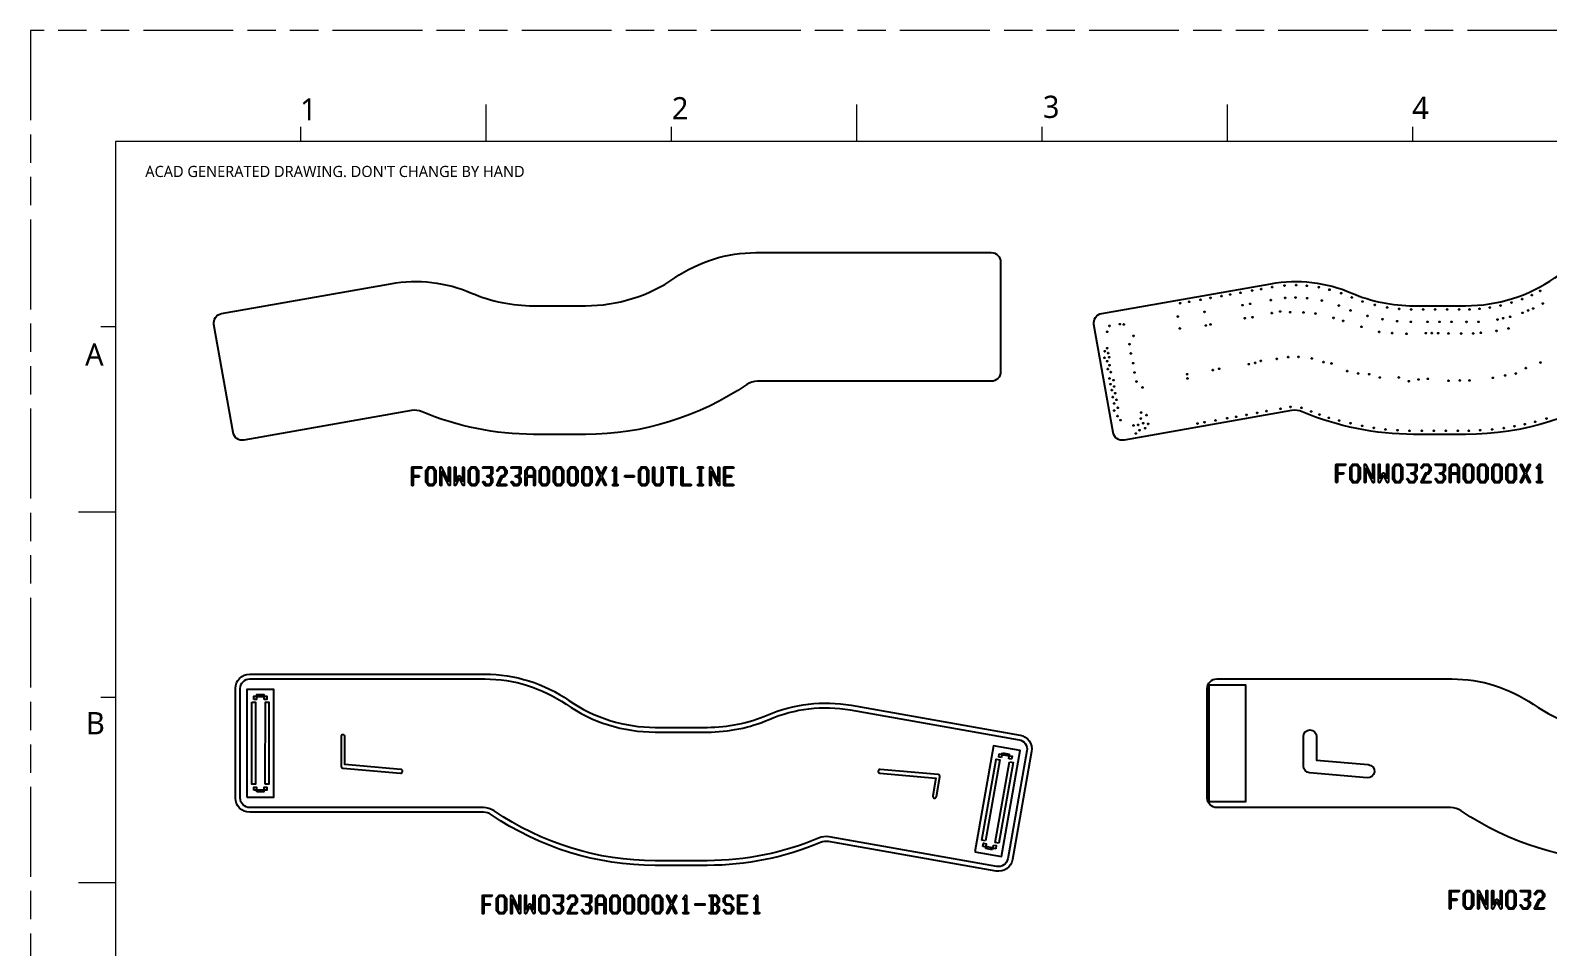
# Model space of a CAD drawing. Extents: x 3103 to 3424, y -52 to 175.
# Drawn here: x 3102.8 to 3263.3, y 78 to 174.9 of the extents above; entities that cross this region are included whole.
import ezdxf

# ---------------------------------------------------------------- set-up
doc = ezdxf.new("R2010")
doc.units = 0
doc.linetypes.add('PHANTOM', pattern=[29.5, 9.5, -1.5, 3, -1.5, 3, -1.5, 9.5])
doc.layers.get('0').update_dxf_attribs({"lineweight": 5})
doc.layers.add('0PAPERF', color=2, linetype='PHANTOM', lineweight=5, plot=False)
doc.layers.add('DIM', color=3, linetype='Continuous', lineweight=5)
doc.layers.add('尺寸線', color=3, linetype='Continuous', lineweight=5)
for name, color, linetype in [('gbr-dxf_layer0', 7, 'Continuous'), ('gbr-outline-dxf_layer1', 2, 'Continuous'), ('鵬鼎', 5, 'Continuous')]:
    doc.layers.add(name, color=color, linetype=linetype)
doc.styles.get("Standard").update_dxf_attribs({"font": 'txt.shx'})

msp = doc.modelspace()

# ---------------------------------------------------------------- linework, layer by layer
for p, q in [((3151.02, 163.11), (3151.02, 167.03)), ((3190.21, 163.11), (3190.21, 167.03)), ((3229.41, 163.11), (3229.41, 167.03)), ((3131.43, 163.11), (3131.43, 164.68)), ((3170.62, 163.11), (3170.62, 164.68)), ((3209.81, 163.11), (3209.81, 164.68)), ((3111.83, 163.11), (3111.83, -46.17)), ((3414.39, 163.11), (3111.83, 163.11)), ((3111.83, 143.51), (3110.27, 143.51)), ((3111.83, 123.92), (3107.91, 123.92)), ((3111.83, 104.32), (3110.27, 104.32)), ((3111.83, 84.73), (3107.91, 84.73))]:
    msp.add_line(p, q)
at = {"color": 0}
msp.add_line((3249, 163.11), (3249, 164.68), dxfattribs=at)
at = {"layer": '0PAPERF'}
for p, q in [((3424.27, 174.87), (3102.82, 174.87)), ((3102.82, 174.87), (3102.82, -52.44))]:
    msp.add_line(p, q, dxfattribs=at)
at = {"layer": 'gbr-dxf_layer0'}
for p, q in [((3205.21, 98.03), (3205.27, 98.37)), ((3205.48, 97.98), (3205.21, 98.03)), ((3205.59, 98.37), (3205.61, 98.47)), ((3203.43, 89.24), (3204.94, 97.78)), ((3204.84, 88.99), (3206.35, 97.53)), ((3203.81, 89.17), (3203.43, 89.24)), ((3203.54, 88.57), (3203.6, 88.91)), ((3204.54, 88.23), (3203.83, 88.36)), ((3204.63, 88.46), (3204.67, 88.72))]:
    msp.add_line(p, q, dxfattribs=at)
at = {"layer": 'gbr-dxf_layer0', "linetype": 'Continuous'}
for points in [[(3143.15, 126.8), (3143.15, 128.64, -0.414239), (3143.22, 128.71), (3144.12, 128.71, -1), (3144.12, 128.56), (3143.3, 128.56), (3143.3, 127.79), (3143.89, 127.79, -1), (3143.89, 127.64), (3143.3, 127.64), (3143.3, 126.8, -1)], [(3144.65, 127.11), (3144.65, 128.33, -0.159612), (3144.66, 128.37), (3144.89, 128.68, -0.240361), (3144.95, 128.71), (3145.39, 128.71, -0.240361), (3145.46, 128.68), (3145.68, 128.37, -0.159612), (3145.69, 128.33), (3145.69, 127.11, -0.159612), (3145.68, 127.06), (3145.46, 126.76, -0.240361), (3145.39, 126.72), (3144.95, 126.72, -0.240361), (3144.89, 126.76), (3144.66, 127.06, -0.159612)], [(3149.15, 127.11), (3149.15, 128.33, -0.159612), (3149.16, 128.37), (3149.39, 128.68, -0.240361), (3149.45, 128.71), (3149.89, 128.71, -0.240361), (3149.96, 128.68), (3150.18, 128.37, -0.159612), (3150.19, 128.33), (3150.19, 127.11, -0.159612), (3150.18, 127.06), (3149.96, 126.76, -0.240361), (3149.89, 126.72), (3149.45, 126.72, -0.240361), (3149.39, 126.76), (3149.16, 127.06, -0.159612)], [(3150.66, 127.06, -1), (3150.79, 127.15), (3150.99, 126.88), (3151.36, 126.88), (3151.54, 127.13), (3151.54, 127.39), (3151.36, 127.64), (3151.17, 127.64, -1), (3151.17, 127.79), (3151.36, 127.79), (3151.54, 128.05), (3151.54, 128.56), (3150.72, 128.56, -1), (3150.72, 128.71), (3151.62, 128.71, -0.414239), (3151.69, 128.64), (3151.69, 128.02, -0.159612), (3151.68, 127.98), (3151.49, 127.72), (3151.68, 127.46, -0.159612), (3151.69, 127.41), (3151.69, 127.11, -0.159612), (3151.68, 127.06), (3151.46, 126.76, -0.240361), (3151.39, 126.72), (3150.95, 126.72, -0.240361), (3150.89, 126.76)], [(3153.66, 127.06, -1), (3153.79, 127.15), (3153.99, 126.88), (3154.36, 126.88), (3154.54, 127.13), (3154.54, 127.39), (3154.36, 127.64), (3154.17, 127.64, -1), (3154.17, 127.79), (3154.36, 127.79), (3154.54, 128.05), (3154.54, 128.56), (3153.72, 128.56, -1), (3153.72, 128.71), (3154.62, 128.71, -0.414239), (3154.69, 128.64), (3154.69, 128.02, -0.159612), (3154.68, 127.98), (3154.49, 127.72), (3154.68, 127.46, -0.159612), (3154.69, 127.41), (3154.69, 127.11, -0.159612), (3154.68, 127.06), (3154.46, 126.76, -0.240361), (3154.39, 126.72), (3153.95, 126.72, -0.240361), (3153.89, 126.76)], [(3155.15, 126.8), (3155.15, 128.33, -0.159612), (3155.16, 128.37), (3155.39, 128.68, -0.240361), (3155.45, 128.71), (3155.89, 128.71, -0.240361), (3155.96, 128.68), (3156.18, 128.37, -0.159612), (3156.19, 128.33), (3156.19, 126.8, -1), (3156.04, 126.8), (3156.04, 127.64), (3155.3, 127.64), (3155.3, 126.8, -1)], [(3156.65, 127.11), (3156.65, 128.33, -0.159612), (3156.66, 128.37), (3156.89, 128.68, -0.240361), (3156.95, 128.71), (3157.39, 128.71, -0.240361), (3157.46, 128.68), (3157.68, 128.37, -0.159612), (3157.69, 128.33), (3157.69, 127.11, -0.159612), (3157.68, 127.06), (3157.46, 126.76, -0.240361), (3157.39, 126.72), (3156.95, 126.72, -0.240361), (3156.89, 126.76), (3156.66, 127.06, -0.159612)], [(3158.15, 127.11), (3158.15, 128.33, -0.159612), (3158.16, 128.37), (3158.39, 128.68, -0.240361), (3158.45, 128.71), (3158.89, 128.71, -0.240361), (3158.96, 128.68), (3159.18, 128.37, -0.159612), (3159.19, 128.33), (3159.19, 127.11, -0.159612), (3159.18, 127.06), (3158.96, 126.76, -0.240361), (3158.89, 126.72), (3158.45, 126.72, -0.240361), (3158.39, 126.76), (3158.16, 127.06, -0.159612)], [(3159.65, 127.11), (3159.65, 128.33, -0.159612), (3159.66, 128.37), (3159.89, 128.68, -0.240361), (3159.95, 128.71), (3160.39, 128.71, -0.240361), (3160.46, 128.68), (3160.68, 128.37, -0.159612), (3160.69, 128.33), (3160.69, 127.11, -0.159612), (3160.68, 127.06), (3160.46, 126.76, -0.240361), (3160.39, 126.72), (3159.95, 126.72, -0.240361), (3159.89, 126.76), (3159.66, 127.06, -0.159612)], [(3161.15, 127.11), (3161.15, 128.33, -0.159612), (3161.16, 128.37), (3161.39, 128.68, -0.240361), (3161.45, 128.71), (3161.89, 128.71, -0.240361), (3161.96, 128.68), (3162.18, 128.37, -0.159612), (3162.19, 128.33), (3162.19, 127.11, -0.159612), (3162.18, 127.06), (3161.96, 126.76, -0.240361), (3161.89, 126.72), (3161.45, 126.72, -0.240361), (3161.39, 126.76), (3161.16, 127.06, -0.159612)], [(3167.15, 127.11), (3167.15, 128.33, -0.159612), (3167.16, 128.37), (3167.39, 128.68, -0.240361), (3167.45, 128.71), (3167.89, 128.71, -0.240361), (3167.96, 128.68), (3168.18, 128.37, -0.159612), (3168.19, 128.33), (3168.19, 127.11, -0.159612), (3168.18, 127.06), (3167.96, 126.76, -0.240361), (3167.89, 126.72), (3167.45, 126.72, -0.240361), (3167.39, 126.76), (3167.16, 127.06, -0.159612)], [(3168.65, 127.11), (3168.65, 128.64, -1), (3168.8, 128.64), (3168.8, 127.13), (3168.99, 126.88), (3169.36, 126.88), (3169.54, 127.13), (3169.54, 128.64, -1), (3169.69, 128.64), (3169.69, 127.11, -0.159612), (3169.68, 127.06), (3169.46, 126.76, -0.240361), (3169.39, 126.72), (3168.95, 126.72, -0.240361), (3168.89, 126.76), (3168.66, 127.06, -0.159612)], [(3170.22, 128.56, -1), (3170.22, 128.71), (3171.12, 128.71, -1), (3171.12, 128.56), (3170.75, 128.56), (3170.75, 126.8, -1), (3170.59, 126.8), (3170.59, 128.56)], [(3171.65, 126.8), (3171.65, 128.64, -1), (3171.8, 128.64), (3171.8, 126.88), (3172.62, 126.88, -1), (3172.62, 126.72), (3171.72, 126.72, -0.414239)], [(3173.45, 126.72, -1), (3173.45, 126.88), (3173.59, 126.88), (3173.59, 128.56), (3173.45, 128.56, -1), (3173.45, 128.71), (3173.89, 128.71, -1), (3173.89, 128.56), (3173.75, 128.56), (3173.75, 126.88), (3173.89, 126.88, -1), (3173.89, 126.72)], [(3176.15, 126.8), (3176.15, 128.64, -0.414239), (3176.22, 128.71), (3177.12, 128.71, -1), (3177.12, 128.56), (3176.3, 128.56), (3176.3, 127.79), (3176.89, 127.79, -1), (3176.89, 127.64), (3176.3, 127.64), (3176.3, 126.88), (3177.12, 126.88, -1), (3177.12, 126.72), (3176.22, 126.72, -0.414239)], [(3240.87, 127.1), (3240.87, 128.94, -0.414239), (3240.94, 129.01), (3241.83, 129.01, -1), (3241.83, 128.86), (3241.02, 128.86), (3241.02, 128.09), (3241.61, 128.09, -1), (3241.61, 127.94), (3241.02, 127.94), (3241.02, 127.1, -1)], [(3242.37, 127.41), (3242.37, 128.63, -0.159612), (3242.38, 128.67), (3242.6, 128.98, -0.240361), (3242.66, 129.01), (3243.11, 129.01, -0.240361), (3243.17, 128.98), (3243.4, 128.67, -0.159612), (3243.41, 128.63), (3243.41, 127.41, -0.159612), (3243.4, 127.36), (3243.17, 127.06, -0.240361), (3243.11, 127.02), (3242.66, 127.02, -0.240361), (3242.6, 127.06), (3242.38, 127.36, -0.159612)], [(3246.87, 127.41), (3246.87, 128.63, -0.159612), (3246.88, 128.67), (3247.1, 128.98, -0.240361), (3247.16, 129.01), (3247.61, 129.01, -0.240361), (3247.67, 128.98), (3247.9, 128.67, -0.159612), (3247.91, 128.63), (3247.91, 127.41, -0.159612), (3247.9, 127.36), (3247.67, 127.06, -0.240361), (3247.61, 127.02), (3247.16, 127.02, -0.240361), (3247.1, 127.06), (3246.88, 127.36, -0.159612)], [(3248.38, 127.36, -1), (3248.5, 127.45), (3248.7, 127.18), (3249.07, 127.18), (3249.26, 127.43), (3249.26, 127.69), (3249.07, 127.94), (3248.89, 127.94, -1), (3248.89, 128.09), (3249.07, 128.09), (3249.26, 128.35), (3249.26, 128.86), (3248.44, 128.86, -1), (3248.44, 129.01), (3249.33, 129.01, -0.414239), (3249.41, 128.94), (3249.41, 128.32, -0.159612), (3249.4, 128.28), (3249.2, 128.02), (3249.4, 127.76, -0.159612), (3249.41, 127.71), (3249.41, 127.41, -0.159612), (3249.4, 127.36), (3249.17, 127.06, -0.240361), (3249.11, 127.02), (3248.66, 127.02, -0.240361), (3248.6, 127.06)], [(3251.38, 127.36, -1), (3251.5, 127.45), (3251.7, 127.18), (3252.07, 127.18), (3252.26, 127.43), (3252.26, 127.69), (3252.07, 127.94), (3251.89, 127.94, -1), (3251.89, 128.09), (3252.07, 128.09), (3252.26, 128.35), (3252.26, 128.86), (3251.44, 128.86, -1), (3251.44, 129.01), (3252.33, 129.01, -0.414239), (3252.41, 128.94), (3252.41, 128.32, -0.159612), (3252.4, 128.28), (3252.2, 128.02), (3252.4, 127.76, -0.159612), (3252.41, 127.71), (3252.41, 127.41, -0.159612), (3252.4, 127.36), (3252.17, 127.06, -0.240361), (3252.11, 127.02), (3251.66, 127.02, -0.240361), (3251.6, 127.06)], [(3252.87, 127.1), (3252.87, 128.63, -0.159612), (3252.88, 128.67), (3253.1, 128.98, -0.240361), (3253.16, 129.01), (3253.61, 129.01, -0.240361), (3253.67, 128.98), (3253.9, 128.67, -0.159612), (3253.91, 128.63), (3253.91, 127.1, -1), (3253.76, 127.1), (3253.76, 127.94), (3253.02, 127.94), (3253.02, 127.1, -1)], [(3254.37, 127.41), (3254.37, 128.63, -0.159612), (3254.38, 128.67), (3254.6, 128.98, -0.240361), (3254.66, 129.01), (3255.11, 129.01, -0.240361), (3255.17, 128.98), (3255.4, 128.67, -0.159612), (3255.41, 128.63), (3255.41, 127.41, -0.159612), (3255.4, 127.36), (3255.17, 127.06, -0.240361), (3255.11, 127.02), (3254.66, 127.02, -0.240361), (3254.6, 127.06), (3254.38, 127.36, -0.159612)], [(3255.87, 127.41), (3255.87, 128.63, -0.159612), (3255.88, 128.67), (3256.1, 128.98, -0.240361), (3256.16, 129.01), (3256.61, 129.01, -0.240361), (3256.67, 128.98), (3256.9, 128.67, -0.159612), (3256.91, 128.63), (3256.91, 127.41, -0.159612), (3256.9, 127.36), (3256.67, 127.06, -0.240361), (3256.61, 127.02), (3256.16, 127.02, -0.240361), (3256.1, 127.06), (3255.88, 127.36, -0.159612)], [(3257.37, 127.41), (3257.37, 128.63, -0.159612), (3257.38, 128.67), (3257.6, 128.98, -0.240361), (3257.66, 129.01), (3258.11, 129.01, -0.240361), (3258.17, 128.98), (3258.4, 128.67, -0.159612), (3258.41, 128.63), (3258.41, 127.41, -0.159612), (3258.4, 127.36), (3258.17, 127.06, -0.240361), (3258.11, 127.02), (3257.66, 127.02, -0.240361), (3257.6, 127.06), (3257.38, 127.36, -0.159612)], [(3258.87, 127.41), (3258.87, 128.63, -0.159612), (3258.88, 128.67), (3259.1, 128.98, -0.240361), (3259.16, 129.01), (3259.61, 129.01, -0.240361), (3259.67, 128.98), (3259.9, 128.67, -0.159612), (3259.91, 128.63), (3259.91, 127.41, -0.159612), (3259.9, 127.36), (3259.67, 127.06, -0.240361), (3259.61, 127.02), (3259.16, 127.02, -0.240361), (3259.1, 127.06), (3258.88, 127.36, -0.159612)], [(3165.72, 127.64, -1), (3165.72, 127.79), (3166.62, 127.79, -1), (3166.62, 127.64)], [(3124.51, 93.69), (3124.51, 105.29, -0.414215), (3126.01, 106.79), (3150.88, 106.79, -0.152268), (3159.75, 104.02, 0.152268), (3168.89, 101.17), (3174.39, 101.17, 0.101585), (3180.74, 102.47, -0.145892), (3189.59, 103.5), (3207.46, 100.35, -0.41414), (3208.68, 98.61), (3206.66, 87.19, -0.414154), (3204.93, 85.97), (3187.2, 89.09, 0.144694), (3186.36, 89, -0.100411), (3174.39, 86.57), (3168.89, 86.57, -0.151026), (3151.57, 91.93, 0.151035), (3150.72, 92.19), (3126.01, 92.19, -0.414215)], [(3135.67, 97.07, 0.389934), (3135.85, 96.87), (3141.95, 96.33, 1), (3141.99, 96.73), (3136.07, 97.25), (3136.07, 100.19, 1), (3135.67, 100.19)], [(3237.42, 97.07), (3237.42, 100.19, -1), (3238.82, 100.19), (3238.82, 97.71), (3244.29, 97.23, -1), (3244.16, 95.83), (3238.06, 96.37, -0.389369)], [(3192.65, 96.32), (3198.56, 95.8), (3198.23, 93.92, 1), (3198.62, 93.85), (3198.99, 95.95, 0.441038), (3198.81, 96.18), (3192.69, 96.72, 1)], [(3150.61, 81.52), (3150.61, 83.36, -0.414239), (3150.68, 83.43), (3151.57, 83.43, -1), (3151.57, 83.28), (3150.76, 83.28), (3150.76, 82.52), (3151.35, 82.52, -1), (3151.35, 82.36), (3150.76, 82.36), (3150.76, 81.52, -1)], [(3152.11, 81.83), (3152.11, 83.05, -0.159612), (3152.12, 83.1), (3152.34, 83.4, -0.240361), (3152.41, 83.43), (3152.85, 83.43, -0.240361), (3152.91, 83.4), (3153.14, 83.1, -0.159612), (3153.15, 83.05), (3153.15, 81.83, -0.159612), (3153.14, 81.78), (3152.91, 81.48, -0.240361), (3152.85, 81.45), (3152.41, 81.45, -0.240361), (3152.34, 81.48), (3152.12, 81.78, -0.159612)], [(3156.61, 81.83), (3156.61, 83.05, -0.159612), (3156.62, 83.1), (3156.84, 83.4, -0.240361), (3156.91, 83.43), (3157.35, 83.43, -0.240361), (3157.41, 83.4), (3157.64, 83.1, -0.159612), (3157.65, 83.05), (3157.65, 81.83, -0.159612), (3157.64, 81.78), (3157.41, 81.48, -0.240361), (3157.35, 81.45), (3156.91, 81.45, -0.240361), (3156.84, 81.48), (3156.62, 81.78, -0.159612)], [(3158.12, 81.78, -1), (3158.24, 81.87), (3158.44, 81.6), (3158.81, 81.6), (3159, 81.85), (3159, 82.11), (3158.81, 82.36), (3158.63, 82.36, -1), (3158.63, 82.52), (3158.81, 82.52), (3159, 82.77), (3159, 83.28), (3158.18, 83.28, -1), (3158.18, 83.43), (3159.07, 83.43, -0.414239), (3159.15, 83.36), (3159.15, 82.75, -0.159612), (3159.14, 82.7), (3158.95, 82.44), (3159.14, 82.18, -0.159612), (3159.15, 82.13), (3159.15, 81.83, -0.159612), (3159.14, 81.78), (3158.91, 81.48, -0.240361), (3158.85, 81.45), (3158.41, 81.45, -0.240361), (3158.34, 81.48)], [(3161.12, 81.78, -1), (3161.24, 81.87), (3161.44, 81.6), (3161.81, 81.6), (3162, 81.85), (3162, 82.11), (3161.81, 82.36), (3161.63, 82.36, -1), (3161.63, 82.52), (3161.81, 82.52), (3162, 82.77), (3162, 83.28), (3161.18, 83.28, -1), (3161.18, 83.43), (3162.07, 83.43, -0.414239), (3162.15, 83.36), (3162.15, 82.75, -0.159612), (3162.14, 82.7), (3161.95, 82.44), (3162.14, 82.18, -0.159612), (3162.15, 82.13), (3162.15, 81.83, -0.159612), (3162.14, 81.78), (3161.91, 81.48, -0.240361), (3161.85, 81.45), (3161.41, 81.45, -0.240361), (3161.34, 81.48)], [(3162.61, 81.52), (3162.61, 83.05, -0.159612), (3162.62, 83.1), (3162.84, 83.4, -0.240361), (3162.91, 83.43), (3163.35, 83.43, -0.240361), (3163.41, 83.4), (3163.64, 83.1, -0.159612), (3163.65, 83.05), (3163.65, 81.52, -1), (3163.5, 81.52), (3163.5, 82.36), (3162.76, 82.36), (3162.76, 81.52, -1)], [(3164.11, 81.83), (3164.11, 83.05, -0.159612), (3164.12, 83.1), (3164.34, 83.4, -0.240361), (3164.41, 83.43), (3164.85, 83.43, -0.240361), (3164.91, 83.4), (3165.14, 83.1, -0.159612), (3165.15, 83.05), (3165.15, 81.83, -0.159612), (3165.14, 81.78), (3164.91, 81.48, -0.240361), (3164.85, 81.45), (3164.41, 81.45, -0.240361), (3164.34, 81.48), (3164.12, 81.78, -0.159612)], [(3165.61, 81.83), (3165.61, 83.05, -0.159612), (3165.62, 83.1), (3165.84, 83.4, -0.240361), (3165.91, 83.43), (3166.35, 83.43, -0.240361), (3166.41, 83.4), (3166.64, 83.1, -0.159612), (3166.65, 83.05), (3166.65, 81.83, -0.159612), (3166.64, 81.78), (3166.41, 81.48, -0.240361), (3166.35, 81.45), (3165.91, 81.45, -0.240361), (3165.84, 81.48), (3165.62, 81.78, -0.159612)], [(3167.11, 81.83), (3167.11, 83.05, -0.159612), (3167.12, 83.1), (3167.34, 83.4, -0.240361), (3167.41, 83.43), (3167.85, 83.43, -0.240361), (3167.91, 83.4), (3168.14, 83.1, -0.159612), (3168.15, 83.05), (3168.15, 81.83, -0.159612), (3168.14, 81.78), (3167.91, 81.48, -0.240361), (3167.85, 81.45), (3167.41, 81.45, -0.240361), (3167.34, 81.48), (3167.12, 81.78, -0.159612)], [(3168.61, 81.83), (3168.61, 83.05, -0.159612), (3168.62, 83.1), (3168.84, 83.4, -0.240361), (3168.91, 83.43), (3169.35, 83.43, -0.240361), (3169.41, 83.4), (3169.64, 83.1, -0.159612), (3169.65, 83.05), (3169.65, 81.83, -0.159612), (3169.64, 81.78), (3169.41, 81.48, -0.240361), (3169.35, 81.45), (3168.91, 81.45, -0.240361), (3168.84, 81.48), (3168.62, 81.78, -0.159612)], [(3174.68, 81.45, -1), (3174.68, 81.6), (3174.83, 81.6), (3174.83, 83.28), (3174.68, 83.28, -1), (3174.68, 83.43), (3175.35, 83.43, -0.240361), (3175.41, 83.4), (3175.64, 83.1, -0.159612), (3175.65, 83.05), (3175.65, 82.75, -0.159612), (3175.64, 82.7), (3175.45, 82.44), (3175.64, 82.18, -0.159612), (3175.65, 82.13), (3175.65, 81.83, -0.159612), (3175.64, 81.78), (3175.41, 81.48, -0.240361), (3175.35, 81.45)], [(3176.11, 82.75), (3176.11, 83.05, -0.159612), (3176.12, 83.1), (3176.34, 83.4, -0.240361), (3176.41, 83.43), (3176.85, 83.43, -0.240361), (3176.91, 83.4), (3177.14, 83.1, -1), (3177.01, 83.01), (3176.81, 83.28), (3176.44, 83.28), (3176.26, 83.03), (3176.26, 82.77), (3176.44, 82.52), (3176.85, 82.52, -0.240361), (3176.91, 82.48), (3177.14, 82.18, -0.159612), (3177.15, 82.13), (3177.15, 81.83, -0.159612), (3177.14, 81.78), (3176.91, 81.48, -0.240361), (3176.85, 81.45), (3176.41, 81.45, -0.240361), (3176.34, 81.48), (3176.12, 81.78, -1), (3176.24, 81.87), (3176.44, 81.6), (3176.81, 81.6), (3177, 81.85), (3177, 82.11), (3176.81, 82.36), (3176.41, 82.36, -0.240361), (3176.34, 82.39), (3176.12, 82.7, -0.159612)], [(3177.61, 81.52), (3177.61, 83.36, -0.414239), (3177.68, 83.43), (3178.57, 83.43, -1), (3178.57, 83.28), (3177.76, 83.28), (3177.76, 82.52), (3178.35, 82.52, -1), (3178.35, 82.36), (3177.76, 82.36), (3177.76, 81.6), (3178.57, 81.6, -1), (3178.57, 81.45), (3177.68, 81.45, -0.414239)], [(3252.86, 82.02), (3252.86, 83.86, -0.414239), (3252.94, 83.93), (3253.83, 83.93, -1), (3253.83, 83.78), (3253.01, 83.78), (3253.01, 83.02), (3253.6, 83.02, -1), (3253.6, 82.86), (3253.01, 82.86), (3253.01, 82.02, -1)], [(3254.36, 82.33), (3254.36, 83.55, -0.159612), (3254.37, 83.6), (3254.6, 83.9, -0.240361), (3254.66, 83.93), (3255.1, 83.93, -0.240361), (3255.17, 83.9), (3255.39, 83.6, -0.159612), (3255.4, 83.55), (3255.4, 82.33, -0.159612), (3255.39, 82.28), (3255.17, 81.98, -0.240361), (3255.1, 81.95), (3254.66, 81.95, -0.240361), (3254.6, 81.98), (3254.37, 82.28, -0.159612)], [(3258.86, 82.33), (3258.86, 83.55, -0.159612), (3258.87, 83.6), (3259.1, 83.9, -0.240361), (3259.16, 83.93), (3259.6, 83.93, -0.240361), (3259.67, 83.9), (3259.89, 83.6, -0.159612), (3259.9, 83.55), (3259.9, 82.33, -0.159612), (3259.89, 82.28), (3259.67, 81.98, -0.240361), (3259.6, 81.95), (3259.16, 81.95, -0.240361), (3259.1, 81.98), (3258.87, 82.28, -0.159612)], [(3260.37, 82.28, -1), (3260.5, 82.37), (3260.7, 82.1), (3261.07, 82.1), (3261.25, 82.35), (3261.25, 82.61), (3261.07, 82.86), (3260.88, 82.86, -1), (3260.88, 83.02), (3261.07, 83.02), (3261.25, 83.27), (3261.25, 83.78), (3260.44, 83.78, -1), (3260.44, 83.93), (3261.33, 83.93, -0.414239), (3261.4, 83.86), (3261.4, 83.25, -0.159612), (3261.39, 83.2), (3261.2, 82.94), (3261.39, 82.68, -0.159612), (3261.4, 82.63), (3261.4, 82.33, -0.159612), (3261.39, 82.28), (3261.17, 81.98, -0.240361), (3261.1, 81.95), (3260.66, 81.95, -0.240361), (3260.6, 81.98)], [(3173.18, 82.36, -1), (3173.18, 82.52), (3174.07, 82.52, -1), (3174.07, 82.36)]]:
    msp.add_lwpolyline(points, format="xyb", close=True, dxfattribs=at)
for points in [[(3144.8, 127.13), (3144.99, 126.88), (3145.36, 126.88), (3145.54, 127.13), (3145.54, 128.3), (3145.36, 128.56), (3144.99, 128.56), (3144.8, 128.3)], [(3149.3, 127.13), (3149.49, 126.88), (3149.86, 126.88), (3150.04, 127.13), (3150.04, 128.3), (3149.86, 128.56), (3149.49, 128.56), (3149.3, 128.3)], [(3155.3, 127.79), (3156.04, 127.79), (3156.04, 128.3), (3155.86, 128.56), (3155.49, 128.56), (3155.3, 128.3)], [(3156.8, 127.13), (3156.99, 126.88), (3157.36, 126.88), (3157.54, 127.13), (3157.54, 128.3), (3157.36, 128.56), (3156.99, 128.56), (3156.8, 128.3)], [(3158.3, 127.13), (3158.49, 126.88), (3158.86, 126.88), (3159.04, 127.13), (3159.04, 128.3), (3158.86, 128.56), (3158.49, 128.56), (3158.3, 128.3)], [(3159.8, 127.13), (3159.99, 126.88), (3160.36, 126.88), (3160.54, 127.13), (3160.54, 128.3), (3160.36, 128.56), (3159.99, 128.56), (3159.8, 128.3)], [(3161.3, 127.13), (3161.49, 126.88), (3161.86, 126.88), (3162.04, 127.13), (3162.04, 128.3), (3161.86, 128.56), (3161.49, 128.56), (3161.3, 128.3)], [(3167.3, 127.13), (3167.49, 126.88), (3167.86, 126.88), (3168.04, 127.13), (3168.04, 128.3), (3167.86, 128.56), (3167.49, 128.56), (3167.3, 128.3)], [(3242.52, 127.43), (3242.7, 127.18), (3243.07, 127.18), (3243.26, 127.43), (3243.26, 128.6), (3243.07, 128.86), (3242.7, 128.86), (3242.52, 128.6)], [(3247.02, 127.43), (3247.2, 127.18), (3247.57, 127.18), (3247.76, 127.43), (3247.76, 128.6), (3247.57, 128.86), (3247.2, 128.86), (3247.02, 128.6)], [(3253.02, 128.09), (3253.76, 128.09), (3253.76, 128.6), (3253.57, 128.86), (3253.2, 128.86), (3253.02, 128.6)], [(3254.52, 127.43), (3254.7, 127.18), (3255.07, 127.18), (3255.26, 127.43), (3255.26, 128.6), (3255.07, 128.86), (3254.7, 128.86), (3254.52, 128.6)], [(3256.02, 127.43), (3256.2, 127.18), (3256.57, 127.18), (3256.76, 127.43), (3256.76, 128.6), (3256.57, 128.86), (3256.2, 128.86), (3256.02, 128.6)], [(3257.52, 127.43), (3257.7, 127.18), (3258.07, 127.18), (3258.26, 127.43), (3258.26, 128.6), (3258.07, 128.86), (3257.7, 128.86), (3257.52, 128.6)], [(3259.02, 127.43), (3259.2, 127.18), (3259.57, 127.18), (3259.76, 127.43), (3259.76, 128.6), (3259.57, 128.86), (3259.2, 128.86), (3259.02, 128.6)], [(3125.72, 93.8), (3128.56, 93.8), (3128.56, 105.17), (3125.72, 105.17)], [(3126.45, 104.12), (3126.45, 104.47), (3126.65, 104.47), (3126.73, 104.38), (3126.73, 104.12)], [(3126.78, 104.51), (3126.78, 104.63), (3127.5, 104.63), (3127.5, 104.51), (3127.38, 104.4), (3126.9, 104.4)], [(3127.55, 104.12), (3127.55, 104.38), (3127.63, 104.47), (3127.82, 104.47), (3127.82, 104.12)], [(3227.47, 93.3), (3227.47, 105.67), (3231.31, 105.67), (3231.31, 93.3)], [(3126.23, 103.83), (3126.62, 103.83), (3126.62, 95.15), (3126.23, 95.15)], [(3127.66, 95.15), (3127.67, 103.83), (3128.04, 103.83), (3128.05, 95.15)], [(3202.69, 88), (3205.49, 87.51), (3207.46, 98.71), (3204.67, 99.2)], [(3126.45, 94.51), (3126.45, 94.86), (3126.73, 94.86), (3126.73, 94.59), (3126.65, 94.51)], [(3127.55, 94.59), (3127.55, 94.86), (3127.82, 94.86), (3127.82, 94.51), (3127.63, 94.51)], [(3126.78, 94.35), (3126.78, 94.46), (3126.9, 94.58), (3127.38, 94.58), (3127.5, 94.46), (3127.5, 94.35)], [(3254.51, 82.35), (3254.7, 82.1), (3255.07, 82.1), (3255.25, 82.35), (3255.25, 83.53), (3255.07, 83.78), (3254.7, 83.78), (3254.51, 83.53)], [(3259.01, 82.35), (3259.2, 82.1), (3259.57, 82.1), (3259.75, 82.35), (3259.75, 83.53), (3259.57, 83.78), (3259.2, 83.78), (3259.01, 83.53)], [(3152.26, 81.85), (3152.44, 81.6), (3152.81, 81.6), (3153, 81.85), (3153, 83.03), (3152.81, 83.28), (3152.44, 83.28), (3152.26, 83.03)], [(3156.76, 81.85), (3156.94, 81.6), (3157.31, 81.6), (3157.5, 81.85), (3157.5, 83.03), (3157.31, 83.28), (3156.94, 83.28), (3156.76, 83.03)], [(3162.76, 82.52), (3163.5, 82.52), (3163.5, 83.03), (3163.31, 83.28), (3162.94, 83.28), (3162.76, 83.03)], [(3164.26, 81.85), (3164.44, 81.6), (3164.81, 81.6), (3165, 81.85), (3165, 83.03), (3164.81, 83.28), (3164.44, 83.28), (3164.26, 83.03)], [(3165.76, 81.85), (3165.94, 81.6), (3166.31, 81.6), (3166.5, 81.85), (3166.5, 83.03), (3166.31, 83.28), (3165.94, 83.28), (3165.76, 83.03)], [(3167.26, 81.85), (3167.44, 81.6), (3167.81, 81.6), (3168, 81.85), (3168, 83.03), (3167.81, 83.28), (3167.44, 83.28), (3167.26, 83.03)], [(3168.76, 81.85), (3168.94, 81.6), (3169.31, 81.6), (3169.5, 81.85), (3169.5, 83.03), (3169.31, 83.28), (3168.94, 83.28), (3168.76, 83.03)], [(3174.98, 82.52), (3175.31, 82.52), (3175.5, 82.77), (3175.5, 83.03), (3175.31, 83.28), (3174.98, 83.28)], [(3174.98, 81.6), (3175.31, 81.6), (3175.5, 81.85), (3175.5, 82.11), (3175.31, 82.36), (3174.98, 82.36)]]:
    msp.add_lwpolyline(points, close=True, dxfattribs=at)
for points in [[(3146.15, 126.8), (3146.15, 128.64, -0.796906), (3146.29, 128.67), (3147.04, 127.13)], [(3147.04, 127.13), (3147.04, 128.64, -1), (3147.19, 128.64), (3147.19, 126.8, -0.796906), (3147.05, 126.77), (3146.3, 128.3)], [(3147.65, 126.8), (3147.65, 128.64, -1), (3147.8, 128.64), (3147.8, 127.13)], [(3148.54, 127.13), (3148.54, 128.64, -1), (3148.69, 128.64), (3148.69, 126.8, -0.796906), (3148.55, 126.77), (3148.17, 127.54)], [(3152.16, 126.83), (3152.6, 127.75, -0.287727), (3152.67, 127.79), (3152.86, 127.79), (3153.04, 128.05), (3153.04, 128.3), (3152.86, 128.56), (3152.49, 128.56), (3152.29, 128.28, -1), (3152.16, 128.37), (3152.39, 128.68, -0.240361), (3152.45, 128.71), (3152.89, 128.71, -0.240361), (3152.96, 128.68), (3153.18, 128.37, -0.159612), (3153.19, 128.33), (3153.19, 128.02, -0.159612), (3153.18, 127.98), (3152.96, 127.67, -0.240361), (3152.89, 127.64), (3152.72, 127.64), (3152.35, 126.88)], [(3162.66, 126.83), (3163.09, 127.72), (3162.66, 128.6, -1), (3162.79, 128.67), (3163.17, 127.89)], [(3163.17, 127.89), (3163.55, 128.67, -1), (3163.69, 128.6), (3163.26, 127.72), (3163.69, 126.83, -1), (3163.55, 126.77), (3163.17, 127.54)], [(3164.39, 128.37), (3164.61, 128.68, -0.726915), (3164.75, 128.64), (3164.75, 126.88), (3164.89, 126.88, -1), (3164.89, 126.72), (3164.45, 126.72, -1), (3164.45, 126.88), (3164.59, 126.88), (3164.59, 128.4)], [(3164.59, 128.4), (3164.51, 128.28, -1), (3164.39, 128.37)], [(3174.65, 126.8), (3174.65, 128.64, -0.796906), (3174.79, 128.67), (3175.54, 127.13)], [(3175.54, 127.13), (3175.54, 128.64, -1), (3175.69, 128.64), (3175.69, 126.8, -0.796906), (3175.55, 126.77), (3174.8, 128.3)], [(3243.87, 127.1), (3243.87, 128.94, -0.796906), (3244.01, 128.97), (3244.76, 127.43)], [(3244.02, 128.6), (3244.02, 127.1, -1), (3243.87, 127.1)], [(3244.76, 127.43), (3244.76, 128.94, -1), (3244.91, 128.94), (3244.91, 127.1, -0.796906), (3244.77, 127.07), (3244.02, 128.6)], [(3245.37, 127.1), (3245.37, 128.94, -1), (3245.52, 128.94), (3245.52, 127.43)], [(3246.26, 127.43), (3246.26, 128.94, -1), (3246.41, 128.94), (3246.41, 127.1, -0.796906), (3246.27, 127.07), (3245.89, 127.84)], [(3249.87, 127.13), (3250.32, 128.05, -0.287727), (3250.39, 128.09), (3250.57, 128.09), (3250.76, 128.35), (3250.76, 128.6), (3250.57, 128.86), (3250.2, 128.86), (3250, 128.58, -1), (3249.88, 128.67), (3250.1, 128.98, -0.240361), (3250.16, 129.01), (3250.61, 129.01, -0.240361), (3250.67, 128.98), (3250.9, 128.67, -0.159612), (3250.91, 128.63), (3250.91, 128.32, -0.159612), (3250.9, 128.28), (3250.67, 127.97, -0.240361), (3250.61, 127.94), (3250.44, 127.94), (3250.06, 127.18)], [(3260.37, 127.13), (3260.8, 128.02), (3260.37, 128.9, -1), (3260.51, 128.97), (3260.89, 128.19)], [(3260.89, 128.19), (3261.27, 128.97, -1), (3261.4, 128.9), (3260.97, 128.02), (3261.4, 127.13, -1), (3261.27, 127.07), (3260.89, 127.84)], [(3262.1, 128.67), (3262.33, 128.98, -0.726915), (3262.46, 128.94), (3262.46, 127.18), (3262.61, 127.18, -1), (3262.61, 127.02), (3262.16, 127.02, -1), (3262.16, 127.18), (3262.31, 127.18), (3262.31, 128.7)], [(3262.31, 128.7), (3262.23, 128.58, -1), (3262.1, 128.67)], [(3146.3, 128.3), (3146.3, 126.8, -1), (3146.15, 126.8)], [(3148.17, 127.54), (3147.79, 126.77, -0.796918), (3147.65, 126.8)], [(3147.8, 127.13), (3148.1, 127.75, -0.625713), (3148.24, 127.75), (3148.54, 127.13)], [(3152.35, 126.88), (3153.12, 126.88, -1), (3153.12, 126.72), (3152.22, 126.72, -0.554724), (3152.16, 126.83)], [(3163.17, 127.54), (3162.79, 126.77, -1), (3162.66, 126.83)], [(3174.8, 128.3), (3174.8, 126.8, -1), (3174.65, 126.8)], [(3245.89, 127.84), (3245.51, 127.07, -0.796918), (3245.37, 127.1)], [(3245.52, 127.43), (3245.82, 128.05, -0.625713), (3245.96, 128.05), (3246.26, 127.43)], [(3250.06, 127.18), (3250.83, 127.18, -1), (3250.83, 127.02), (3249.94, 127.02, -0.554724), (3249.87, 127.13)], [(3260.89, 127.84), (3260.51, 127.07, -1), (3260.37, 127.13)], [(3153.61, 81.52), (3153.61, 83.36, -0.796906), (3153.75, 83.39), (3154.5, 81.85)], [(3154.5, 81.85), (3154.5, 83.36, -1), (3154.65, 83.36), (3154.65, 81.52, -0.796906), (3154.51, 81.49), (3153.76, 83.03)], [(3155.11, 81.52), (3155.11, 83.36, -1), (3155.26, 83.36), (3155.26, 81.85)], [(3156, 81.85), (3156, 83.36, -1), (3156.15, 83.36), (3156.15, 81.52, -0.796906), (3156.01, 81.49), (3155.63, 82.27)], [(3159.61, 81.56), (3160.06, 82.47, -0.287727), (3160.13, 82.52), (3160.31, 82.52), (3160.5, 82.77), (3160.5, 83.03), (3160.31, 83.28), (3159.94, 83.28), (3159.74, 83.01, -1), (3159.62, 83.1), (3159.84, 83.4, -0.240361), (3159.91, 83.43), (3160.35, 83.43, -0.240361), (3160.41, 83.4), (3160.64, 83.1, -0.159612), (3160.65, 83.05), (3160.65, 82.75, -0.159612), (3160.64, 82.7), (3160.41, 82.39, -0.240361), (3160.35, 82.36), (3160.18, 82.36), (3159.8, 81.6)], [(3170.11, 81.56), (3170.54, 82.44), (3170.11, 83.32, -1), (3170.25, 83.39), (3170.63, 82.61)], [(3170.63, 82.61), (3171.01, 83.39, -1), (3171.14, 83.32), (3170.71, 82.44), (3171.14, 81.56, -1), (3171.01, 81.49), (3170.63, 82.27)], [(3171.84, 83.1), (3172.07, 83.4, -0.726915), (3172.2, 83.36), (3172.2, 81.6), (3172.35, 81.6, -1), (3172.35, 81.45), (3171.9, 81.45, -1), (3171.9, 81.6), (3172.05, 81.6), (3172.05, 83.12)], [(3179.34, 83.1), (3179.57, 83.4, -0.726915), (3179.7, 83.36), (3179.7, 81.6), (3179.85, 81.6, -1), (3179.85, 81.45), (3179.4, 81.45, -1), (3179.4, 81.6), (3179.55, 81.6), (3179.55, 83.12)], [(3255.86, 82.02), (3255.86, 83.86, -0.796906), (3256, 83.89), (3256.75, 82.35)], [(3256.01, 83.53), (3256.01, 82.02, -1), (3255.86, 82.02)], [(3256.75, 82.35), (3256.75, 83.86, -1), (3256.9, 83.86), (3256.9, 82.02, -0.796906), (3256.76, 81.99), (3256.01, 83.53)], [(3257.36, 82.02), (3257.36, 83.86, -1), (3257.51, 83.86), (3257.51, 82.35)], [(3258.25, 82.35), (3258.25, 83.86, -1), (3258.4, 83.86), (3258.4, 82.02, -0.796906), (3258.26, 81.99), (3257.88, 82.77)], [(3261.87, 82.06), (3262.31, 82.97, -0.287727), (3262.38, 83.02), (3262.57, 83.02), (3262.75, 83.27), (3262.75, 83.53), (3262.57, 83.78), (3262.2, 83.78), (3262, 83.51, -1), (3261.87, 83.6), (3262.1, 83.9, -0.240361), (3262.16, 83.93), (3262.6, 83.93, -0.240361), (3262.67, 83.9), (3262.89, 83.6, -0.159612), (3262.9, 83.55), (3262.9, 83.25, -0.159612), (3262.89, 83.2), (3262.67, 82.89, -0.240361), (3262.6, 82.86), (3262.43, 82.86), (3262.06, 82.1)], [(3153.76, 83.03), (3153.76, 81.52, -1), (3153.61, 81.52)], [(3155.63, 82.27), (3155.25, 81.49, -0.796918), (3155.11, 81.52)], [(3155.26, 81.85), (3155.56, 82.47, -0.625713), (3155.7, 82.47), (3156, 81.85)], [(3170.63, 82.27), (3170.25, 81.49, -1), (3170.11, 81.56)], [(3172.05, 83.12), (3171.97, 83.01, -1), (3171.84, 83.1)], [(3179.55, 83.12), (3179.47, 83.01, -1), (3179.34, 83.1)], [(3257.88, 82.77), (3257.5, 81.99, -0.796918), (3257.36, 82.02)], [(3257.51, 82.35), (3257.81, 82.97, -0.625713), (3257.95, 82.97), (3258.25, 82.35)], [(3262.06, 82.1), (3262.83, 82.1, -1), (3262.83, 81.95), (3261.94, 81.95, -0.554724), (3261.87, 82.06)], [(3159.8, 81.6), (3160.57, 81.6, -1), (3160.57, 81.45), (3159.68, 81.45, -0.554724), (3159.61, 81.56)]]:
    msp.add_lwpolyline(points, format="xyb", dxfattribs=at)
for points in [[(3205.27, 98.38), (3205.46, 98.34), (3205.53, 98.24), (3205.48, 97.99)], [(3205.61, 98.48), (3206.32, 98.35), (3206.3, 98.24), (3206.17, 98.15), (3205.69, 98.23), (3205.59, 98.37)], [(3206.28, 97.84), (3206.33, 98.1), (3206.42, 98.17), (3206.62, 98.14), (3206.56, 97.8)], [(3204.94, 97.78), (3204.94, 97.79), (3205.31, 97.72), (3203.81, 89.18)], [(3206.35, 97.54), (3206.72, 97.47), (3205.22, 88.93)], [(3206.56, 97.8), (3206.55, 97.8), (3206.28, 97.84)], [(3203.6, 88.91), (3203.6, 88.91), (3203.87, 88.87), (3203.83, 88.61), (3203.73, 88.54), (3203.54, 88.57)], [(3203.83, 88.36), (3203.85, 88.47), (3203.98, 88.56), (3204.46, 88.48), (3204.56, 88.34), (3204.54, 88.24)], [(3204.89, 88.33), (3204.69, 88.37), (3204.63, 88.46)], [(3204.67, 88.72), (3204.95, 88.68), (3204.89, 88.34)], [(3205.21, 88.92), (3205.21, 88.92), (3204.84, 88.99)]]:
    msp.add_lwpolyline(points, dxfattribs=at)
at = {"layer": 'gbr-dxf_layer0'}
for centre in [(3234.13, 147.72), (3235.41, 147.88), (3236.65, 147.93), (3237.78, 147.87), (3239.06, 147.7), (3224.4, 146.01), (3225.33, 146.17), (3226.53, 146.38), (3227.6, 146.57), (3228.77, 146.78), (3229.67, 146.94), (3230.78, 147.13), (3231.81, 145.95), (3232.01, 147.35), (3232.97, 147.52), (3233.97, 146.35), (3235.49, 146.57), (3236.59, 146.61), (3237.83, 146.54), (3239.37, 146.29), (3240.18, 147.45), (3241.42, 147.07), (3242.53, 146.63), (3243.69, 146.2), (3259.44, 146.08), (3260.57, 146.46), (3261.58, 146.88), (3262.46, 147.31), (3262.74, 145.97), (3224.15, 144.6), (3226.97, 145.09), (3230.97, 145.81), (3231.22, 144.43), (3232.03, 144.53), (3234.08, 144.97), (3234.96, 145.14), (3236.03, 145.06), (3237.42, 145.04), (3238.71, 144.92), (3240.61, 144.46), (3241.16, 145.76), (3242.4, 145.25), (3244.21, 144.67), (3244.99, 145.84), (3246.28, 145.58), (3247.56, 145.42), (3248.82, 145.37), (3250.09, 145.37), (3251.36, 145.37), (3252.63, 145.37), (3253.9, 145.37), (3254.97, 145.37), (3256.03, 145.43), (3257.15, 145.56), (3258.25, 145.77), (3258.55, 144.42), (3259.3, 144.59), (3260.59, 145), (3261.2, 145.25), (3261.71, 145.46), (3216.66, 143), (3216.94, 143.62), (3218, 143.8), (3218.43, 143.77), (3224.36, 143.36), (3227.12, 143.66), (3227.59, 143.77), (3241.63, 144.14), (3243.58, 143.53), (3245.44, 142.98), (3245.8, 144.32), (3246.82, 142.86), (3247.35, 144.11), (3248.31, 142.79), (3248.77, 144.05), (3250.38, 142.85), (3250.54, 144.05), (3251.01, 142.86), (3251.67, 142.84), (3251.81, 144.05), (3252.78, 142.82), (3253.08, 144.05), (3254.09, 142.81), (3254.67, 144.04), (3255.36, 142.83), (3255.93, 144.05), (3256.2, 142.9), (3257.84, 143.08), (3257.94, 144.28), (3259.11, 143.36), (3216.68, 141.26), (3219.03, 141.67), (3219.45, 142.56), (3216.4, 140.25), (3216.44, 140.94), (3216.67, 139.88), (3216.77, 140.75), (3216.89, 140.3), (3219.18, 140.71), (3219.42, 139.68), (3231.67, 139.57), (3232.33, 139.71), (3232.94, 139.91), (3234.63, 140.12), (3235.81, 140.33), (3236.91, 140.34), (3238.3, 140.18), (3239.56, 139.79), (3240.39, 139.65), (3262.5, 139.74), (3216.73, 139.05), (3216.91, 138.07), (3216.92, 139.46), (3217.07, 138.74), (3219.55, 138.69), (3225.14, 138.5), (3225.16, 138.06), (3227.85, 138.95), (3228.51, 139.09), (3242.05, 138.84), (3243.23, 138.59), (3244.38, 138.5), (3245.51, 138.16), (3247.51, 138.17), (3249.59, 137.95), (3250.59, 138.02), (3257.44, 138.13), (3258.77, 138.38), (3259.9, 138.58), (3260.94, 139.16), (3217.04, 137.46), (3217.17, 136.84), (3217.33, 137.88), (3217.43, 137.21), (3217.51, 136.5), (3219.77, 137.73), (3220.41, 137.11), (3248.56, 137.76), (3252.75, 137.82), (3253.98, 137.85), (3254.98, 137.86), (3217.28, 136.1), (3217.43, 135.42), (3217.68, 135.81), (3217.79, 134.97), (3235, 134.86), (3236.05, 135.05), (3237.23, 134.97), (3217.4, 134.67), (3217.76, 134.08), (3218.08, 133.65), (3219.96, 133.14), (3220.24, 133.82), (3220.28, 134.45), (3220.48, 133.33), (3220.83, 134.19), (3221.01, 133.25), (3226.21, 133.29), (3226.97, 133.43), (3228.14, 133.63), (3229.36, 133.85), (3230.31, 134.02), (3231.4, 134.21), (3232.53, 134.41), (3233.54, 134.61), (3238.24, 134.57), (3239.13, 134.24), (3240.13, 133.9), (3241.22, 133.61), (3242.4, 133.32), (3260.83, 133.22), (3261.92, 133.48), (3263.13, 133.82), (3219.46, 133.09), (3219.7, 132.24), (3220.09, 132.59), (3220.7, 132.8), (3243.64, 133.05), (3244.87, 132.83), (3246.12, 132.68), (3247.36, 132.58), (3248.66, 132.53), (3249.94, 132.53), (3251.21, 132.53), (3252.48, 132.53), (3253.75, 132.53), (3254.93, 132.53), (3256.1, 132.58), (3257.37, 132.67), (3258.61, 132.82), (3259.75, 133)]:
    msp.add_circle(centre, 0.05, dxfattribs=at)
at = {"layer": 'gbr-outline-dxf_layer1', "linetype": 'Continuous'}
for points in [[(3122.23, 143.77, -0.414233), (3123.04, 144.93), (3140.91, 148.08, -0.145892), (3149.48, 147.09, 0.101585), (3156.02, 145.75), (3161.52, 145.75, 0.152268), (3170.96, 148.69, -0.152268), (3179.54, 151.37), (3204.41, 151.37, -0.414215), (3205.41, 150.37), (3205.41, 138.77, -0.414215), (3204.41, 137.77), (3179.69, 137.77, 0.151039), (3178.56, 137.42, -0.151026), (3161.52, 132.15), (3156.02, 132.15, -0.100411), (3144.25, 134.54, 0.144694), (3143.13, 134.66), (3125.4, 131.54, -0.414157), (3124.25, 132.35)], [(3215.28, 143.77, -0.414233), (3216.1, 144.93), (3233.97, 148.08, -0.145892), (3242.54, 147.09, 0.101585), (3249.08, 145.75), (3254.58, 145.75, 0.152268), (3264.01, 148.69, -0.152268), (3272.59, 151.37), (3297.46, 151.37, -0.414215), (3298.46, 150.37), (3298.46, 138.77, -0.414215), (3297.46, 137.77), (3272.75, 137.77, 0.151039), (3271.62, 137.42, -0.151026), (3254.58, 132.15), (3249.08, 132.15, -0.100411), (3237.31, 134.54, 0.144694), (3236.18, 134.66), (3218.46, 131.54, -0.414157), (3217.3, 132.35)], [(3125.01, 93.69), (3125.01, 105.29, -0.414215), (3126.01, 106.29), (3150.88, 106.29, -0.152268), (3159.46, 103.61, 0.152268), (3168.89, 100.67), (3174.39, 100.67, 0.101585), (3180.93, 102.01, -0.145892), (3189.51, 103.01), (3207.37, 99.85, -0.414233), (3208.19, 98.7), (3206.17, 87.27, -0.414154), (3205.01, 86.46), (3187.29, 89.59, 0.144694), (3186.16, 89.46, -0.100411), (3174.39, 87.07), (3168.89, 87.07, -0.151026), (3151.85, 92.34, 0.151038), (3150.72, 92.69), (3126.01, 92.69, -0.414215)], [(3227.26, 93.69), (3227.26, 105.29, -0.414215), (3228.26, 106.29), (3253.13, 106.29, -0.152268), (3261.71, 103.61, 0.152268), (3271.15, 100.67), (3276.65, 100.67, 0.101585), (3283.19, 102.01, -0.145892), (3291.76, 103.01), (3309.63, 99.85, -0.414233), (3310.44, 98.7), (3308.43, 87.27, -0.414154), (3307.27, 86.46), (3289.54, 89.59, 0.144694), (3288.42, 89.46, -0.100411), (3276.65, 87.07), (3271.15, 87.07, -0.151026), (3254.11, 92.34, 0.151038), (3252.98, 92.69), (3228.26, 92.69, -0.414215)]]:
    msp.add_lwpolyline(points, format="xyb", close=True, dxfattribs=at)

# ---------------------------------------------------------------- texts
at = {"layer": 'DIM', "color": 0, "char_height": 2.3515, "width": 1.4316, "attachment_point": 1}
for s, insert in [('{\\fMicrosoft JhengHei|b0|i0|c136|p0;1}', (3131.34, 167.69)), ('{\\fMicrosoft JhengHei|b0|i0|c136|p0;2}', (3170.65, 167.81)), ('{\\fMicrosoft JhengHei|b0|i0|c136|p0;3}', (3209.88, 167.96)), ('{\\fMicrosoft JhengHei|b0|i0|c136|p0;4}', (3248.93, 167.86))]:
    msp.add_mtext(s, dxfattribs=dict(at, insert=insert))
at = {"layer": '尺寸線', "linetype": 'Continuous', "insert": (3114.97, 160.54), "char_height": 1.1794, "width": 42.6484, "attachment_point": 1}
msp.add_mtext("{\\fMicrosoft JhengHei|b0|i0|c136|p0;ACAD GENERATED DRAWING. DON'T CHANGE BY HAND}", dxfattribs=at)
at = {"layer": '鵬鼎', "color": 0, "char_height": 2.3515, "width": 4.4354, "attachment_point": 1}
for s, insert in [('{\\fMicrosoft JhengHei|b0|i0|c136|p0;A}', (3108.61, 141.77)), ('{\\fMicrosoft JhengHei|b0|i0|c136|p0;B}', (3108.7, 102.79))]:
    msp.add_mtext(s, dxfattribs=dict(at, insert=insert))

doc.saveas('drawing.dxf')
